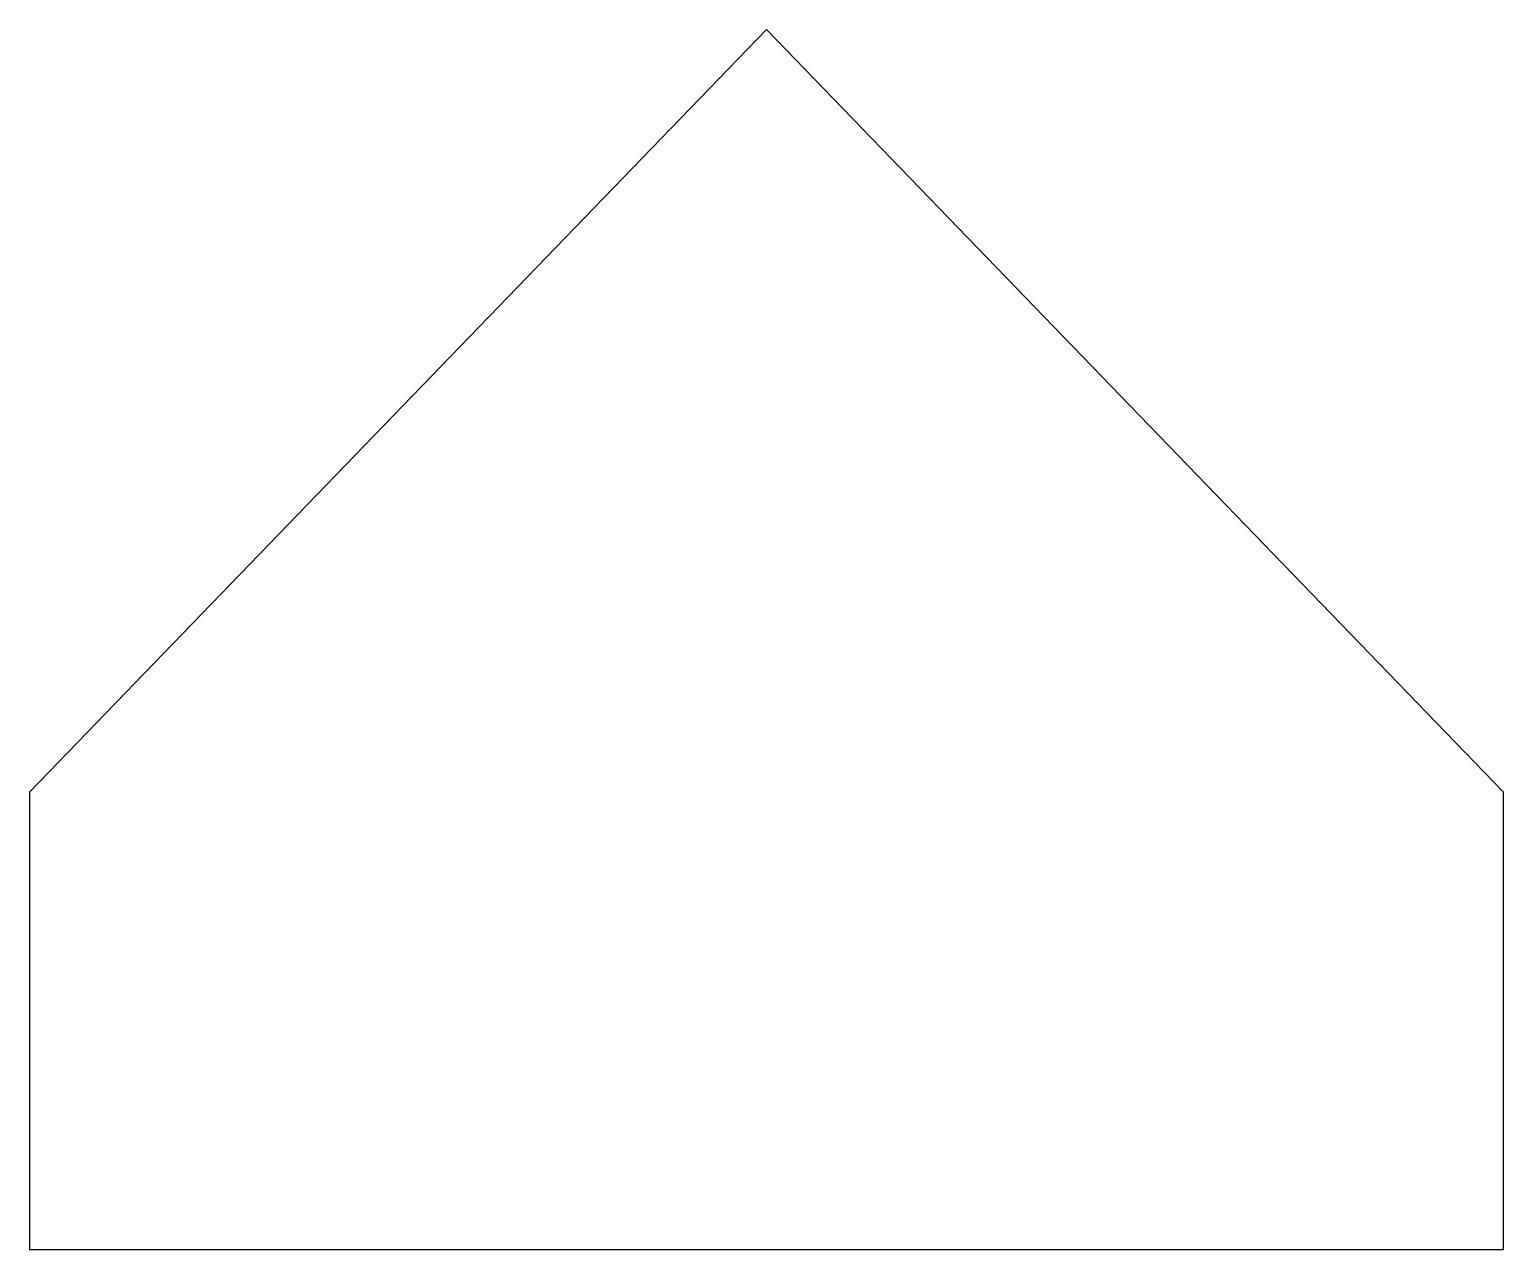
# Model space of a CAD drawing. Header units: metres. Extents: x 120 to 700, y 2200 to 2680.
import ezdxf

# ---------------------------------------------------------------- set-up
doc = ezdxf.new("R2010")
doc.units = ezdxf.units.M

msp = doc.modelspace()

# ---------------------------------------------------------------- linework, layer by layer
at = {"layer": 'PARAMETRIX'}
for p, q in [((410, 2680), (120, 2380)), ((700, 2380), (410, 2680)), ((120, 2380), (120, 2200)), ((700, 2200), (700, 2380)), ((120, 2200), (700, 2200))]:
    msp.add_line(p, q, dxfattribs=at)

doc.saveas('drawing.dxf')
